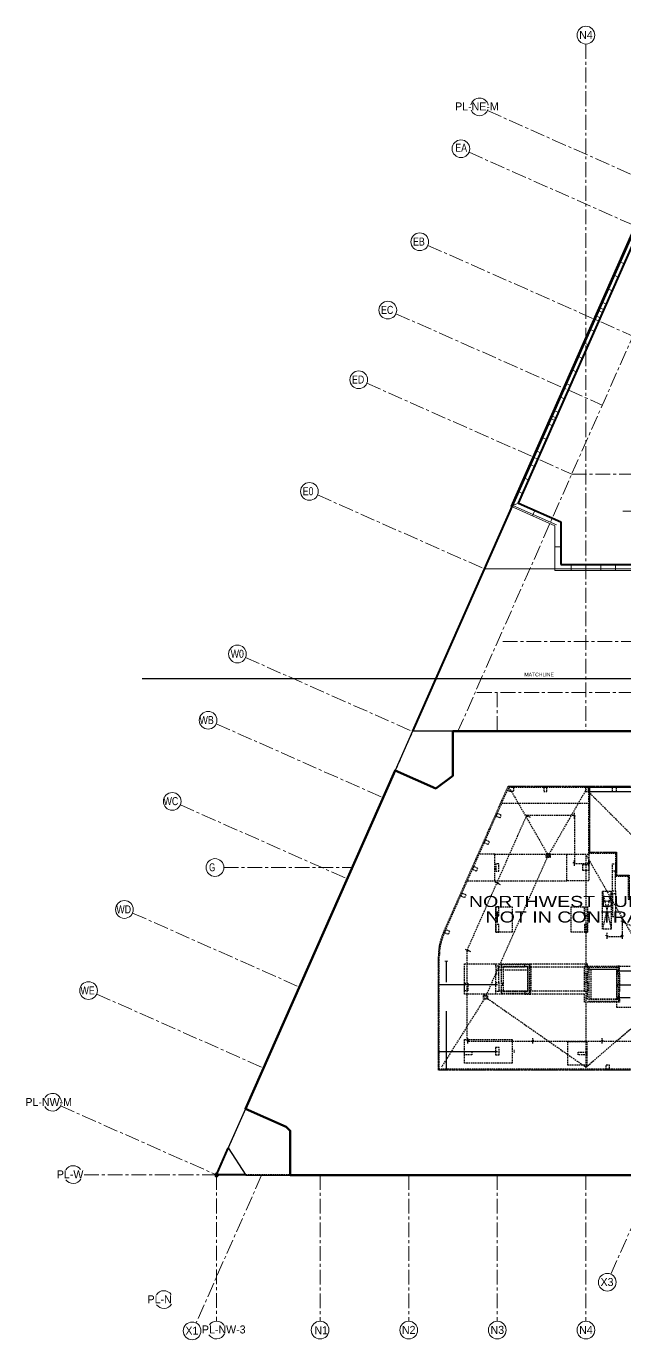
# Model space of a CAD drawing. Header units: inches. Extents: x -26575 to -19632, y -3216 to 2257.
# Drawn here: x -26575 to -24143, y -3147 to 2185 of the extents above; entities that cross this region are included whole.
import ezdxf
from ezdxf.enums import TextEntityAlignment as Align

# ---------------------------------------------------------------- set-up
doc = ezdxf.new("R2010")
doc.units = ezdxf.units.IN
doc.header["$LTSCALE"] = 48
doc.header["$MEASUREMENT"] = 0
for name, pattern in [('A114$0$CENTER', [2, 1.25, -0.25, 0.25, -0.25]), ('NB_15th_PH Roof_plan$0$HIDDEN2', [0.1875, 0.125, -0.0625]), ('NB_15th_PH Roof_plan$0$PHANTOM2', [1.25, 0.625, -0.125, 0.125, -0.125, 0.125, -0.125])]:
    doc.linetypes.add(name, pattern=pattern)
for name, color, linetype in [('A114$0$A-ANNO-WEST', 8, 'Continuous'), ('A114$0$A-GRID-1DP0-15', 8, 'Continuous'), ('A114$0$A-GRID-GRD13-14', 8, 'Continuous'), ('A114$0$A-GRID-GRDP0-15', 8, 'Continuous'), ('A114$0$A-roof cope', 8, 'Continuous'), ('A114$0$C-PROP', 8, 'Continuous'), ('A114$0$Items below', 8, 'Continuous'), ('NB_15th_PH Roof_plan$0$STCBEAMS', 1, 'NB_15th_PH Roof_plan$0$HIDDEN2'), ('NB_15th_PH Roof_plan$0$STCCOLS2', 1, 'NB_15th_PH Roof_plan$0$HIDDEN2'), ('NB_15th_PH Roof_plan$0$STDROPS', 1, 'NB_15th_PH Roof_plan$0$HIDDEN2'), ('NB_15th_PH Roof_plan$0$STFIN1', 1, 'NB_15th_PH Roof_plan$0$HIDDEN2'), ('NB_15th_PH Roof_plan$0$STFLOPNGS', 1, 'NB_15th_PH Roof_plan$0$HIDDEN2'), ('NB_15th_PH Roof_plan$0$STMATCHLINE', 1, 'NB_15th_PH Roof_plan$0$HIDDEN2'), ('NB_15th_PH Roof_plan$0$STPTREINF', 1, 'NB_15th_PH Roof_plan$0$HIDDEN2'), ('NB_15th_PH Roof_plan$0$STRFDRAIN', 1, 'NB_15th_PH Roof_plan$0$HIDDEN2'), ('NB_15th_PH Roof_plan$0$STSLABEDGE', 1, 'NB_15th_PH Roof_plan$0$HIDDEN2'), ('NB_15th_PH Roof_plan$0$VF-PROP-LINE', 1, 'NB_15th_PH Roof_plan$0$HIDDEN2'), ('XREF', 7, 'Continuous')]:
    doc.layers.add(name, color=color, linetype=linetype)
doc.styles.add('A114$0$style-Arial', font='arial.ttf')
doc.styles.add('NB_15th_PH Roof_plan$0$au101s01', font='AU101S01.shx')
doc.styles.add('NB_15th_PH Roof_plan$0$ROMANS', font='romans.shx', dxfattribs={"width": 0.8})
doc.dimstyles.new('NB_15th_PH Roof_plan$0$tce_96', dxfattribs={"dimscale": 96, "dimtxt": 0.09375, "dimasz": 0.075, "dimexe": 0.075, "dimexo": 0.0625, "dimgap": 0.03125, "dimtad": 1, "dimdec": 3, "dimzin": 3, "dimdsep": 46, "dimlunit": 4, "dimtxsty": 'NB_15th_PH Roof_plan$0$ROMANS', "dimblk": 'NB_15th_PH Roof_plan$0$_ArchTick', "dimcen": 0, "dimdle": 0.075, "dimclrd": 3, "dimclre": 3, "dimclrt": 10, "dimadec": 0, "dimazin": 1, "dimtfac": 1, "dimtdec": 3, "dimtmove": 0, "dimatfit": 3, "dimldrblk": 'NB_15th_PH Roof_plan$0$_ArchTick', "dimfxl": 1, "dimtolj": 1, "dimtzin": 3, "dimlwd": -1, "dimlwe": -1, "dimarcsym": 0})

# ---------------------------------------------------------------- blocks, each defined once
blk = doc.blocks.new('A114')
at = {"layer": 'A114$0$A-ANNO-WEST', "lineweight": 30}
for p, q in [((-25005.6, -676.9), (-25076.1, -835.9)), ((-24842, -676.9), (-25005.6, -676.9)), ((-25684.2, -2209.3), (-25754.5, -2368.3)), ((-25754.5, -2368.3), (-25682.5, -2478.9)), ((-25682.5, -2478.9), (-25502, -2478.9))]:
    blk.add_line(p, q, dxfattribs=at)
at = {"layer": 'A114$0$A-ANNO-WEST', "lineweight": 53, "elevation": 0, "flags": 128}
blk.add_lwpolyline([(-23093.1, -797.9), (-22682, -797.9), (-22682, -676.9), (-21061, -676.9), (-21061, -2477.9), (-22682, -2477.9), (-22682, -2347.1), (-22682, -2347.1), (-23779, -2347.1), (-23779, -2347.1), (-23837.4, -2478.9), (-25502, -2478.9), (-25502, -2298.3), (-25518.8, -2282.5), (-25684.2, -2209.3), (-25076.1, -835.9), (-24911.1, -909), (-24842, -857.4), (-24842, -676.9), (-23039.5, -676.9), (-23093.1, -797.9)], close=True, dxfattribs=at)
at = {"layer": 'A114$0$A-GRID-1DP0-15', "lineweight": 13}
for centre in [(-24301, 2149.2), (-24808.7, 1688.1, 0), (-24976, 1310.3), (-25105.8, 1033), (-25224, 750.3), (-25424.3, 296.8), (-25716.7, -363.1), (-25835.8, -632.2), (-25981.5, -961.4), (-25807.9, -1229.9), (-26175.8, -1400.3), (-26321.6, -1729.5), (-25900.8, -3111), (-25381, -3107.9), (-25021, -3107.9), (-24661, -3107.9), (-24301, -3107.9)]:
    blk.add_circle(centre, 36, dxfattribs=at)
for centre, start, end in [((-24733.5, 1857.9), 12.3744, 165.627), ((-24733.5, 1857.9), 200.5139, 343.9323), ((-26468, -2182.9), 5.0352, 152.0096), ((-26468, -2182.9), 208.2986, 345.3364), ((-26383.9, -2476.5), 34.0743, 146.7799), ((-26383.9, -2476.5), 215.4208, 328.5678), ((-26015.6, -2983.9), 34.0743, 146.7799), ((-26015.6, -2983.9), 215.4208, 328.5678), ((-25802, -3107.9), 34.158, 142.9874), ((-25802, -3107.9), 211.635, 334.6408)]:
    blk.add_arc(centre, 36, start, end, dxfattribs=at)
at = {"layer": 'A114$0$A-GRID-GRD13-14', "linetype": 'A114$0$CENTER', "lineweight": 0}
blk.add_line((-23034.9, 217, 0), (-24155.5, 217, 0), dxfattribs=at)
at = {"layer": 'A114$0$A-GRID-GRDP0-15', "linetype": 'A114$0$CENTER', "lineweight": 0}
for p, q in [((-24301, 2113.2), (-24301, -676.9)), ((-24700.9, 1842.7), (-24022, 1542.1)), ((-24775.8, 1673.5, 0), (-23943.3, 1304.9, 0)), ((-24943.1, 1295.8), (-24110.6, 927.2)), ((-23943.3, 1304.9), (-24820.8, -676.9)), ((-25072.9, 1018.4), (-24234.5, 647.2)), ((-25191, 735.8), (-24358.5, 367.2)), ((-24358.5, 367.2), (-20364.9, 367.2)), ((-25391.2, 282.5), (-24712.8, -17.9)), ((-24638.5, -312.8), (-20364.9, -312.8)), ((-25684, -377.2), (-25005.9, -677.5)), ((-24743.6, -518.9), (-20364.9, -518.9)), ((-24661, -518.9), (-24661, -676.9)), ((-25802.7, -646.5, 0), (-25125, -946.6, 0)), ((-25948.5, -975.7, 0), (-25270.8, -1275.8, 0)), ((-25771.9, -1229.9), (-25250.5, -1229.9)), ((-26142.8, -1414.6, 0), (-25465.1, -1714.7, 0)), ((-25399.2, -1562.9), (-25397.9, -1562.9)), ((-26288.6, -1743.8, 0), (-25610.9, -2043.8, 0)), ((-26435.1, -2197.6), (-25802, -2477.9)), ((-26339.7, -2477.9), (-25683.2, -2477.9)), ((-25618.7, -2478.9), (-25884.4, -3078.9)), ((-25802, -2477.9), (-25802, -3071.9)), ((-25381, -2478.9), (-25381, -3071.9)), ((-25021, -2478.9), (-25021, -3071.9)), ((-24661, -2478.9), (-24661, -3071.9)), ((-24301, -2478.9), (-24301, -3071.9)), ((-24199.7, -2880.7), (-24021.8, -2478.9))]:
    blk.add_line(p, q, dxfattribs=at)
at = {"layer": 'A114$0$A-GRID-GRDP0-15', "lineweight": 0, "flags": 128}
blk.add_lwpolyline([(-24712.8, -17.9), (-24395, -17.9)], dxfattribs=at)
at = {"layer": 'A114$0$A-GRID-GRDP0-15', "lineweight": 13}
blk.add_circle((-24214.2, -2913.6), 36, dxfattribs=at)
at = {"layer": 'A114$0$A-roof cope', "lineweight": 13}
for p, q in [((-24606.5, 236.9, 0), (-24089.9, 1403.5, 0)), ((-24232, 1023.6, 0), (-24253.9, 1033.3, 0)), ((-24227.1, 1034.5, 0), (-24249.1, 1044.3, 0)), ((-24426.2, 584.6, 0), (-24448.2, 594.3, 0)), ((-24421.4, 595.6, 0), (-24443.3, 605.3, 0)), ((-24606.5, 236.9, 0), (-24427, 157.5, 0)), ((-24427, 157.5, 0), (-24427, -23.9, 0)), ((-24427, -23.9, 0), (-22855, -23.9, 0))]:
    blk.add_line(p, q, dxfattribs=at)
at = {"layer": 'A114$0$A-roof cope', "lineweight": 40}
for p, q in [((-24574.8, 249.2, 0), (-24077.7, 1371.9, 0)), ((-24574.8, 249.2, 0), (-24403, 173.1, 0)), ((-24403, 173.1, 0), (-24403, 0.1, 0)), ((-24403, 0.1, 0), (-22879, 0.1, 0))]:
    blk.add_line(p, q, dxfattribs=at)
at = {"layer": 'A114$0$A-roof cope', "lineweight": 0}
for p, q in [((-24166.4, 1230.8, 0), (-24144.5, 1221, 0)), ((-24190.7, 1175.9, 0), (-24168.8, 1166.2, 0)), ((-24215, 1121, 0), (-24193.1, 1111.3, 0)), ((-24239.3, 1066.2, 0), (-24217.4, 1056.5, 0)), ((-24263.6, 1011.3, 0), (-24241.7, 1001.6, 0)), ((-24287.9, 956.5, 0), (-24265.9, 946.7, 0)), ((-24312.2, 901.6, 0), (-24290.2, 891.9, 0)), ((-24336.5, 846.7, 0), (-24314.5, 837, 0)), ((-24360.8, 791.9, 0), (-24338.8, 782.1, 0)), ((-24385.1, 737, 0), (-24363.1, 727.3, 0)), ((-24409.4, 682.1, 0), (-24387.4, 672.4, 0)), ((-24433.6, 627.3, 0), (-24411.7, 617.6, 0)), ((-24457.9, 572.4, 0), (-24436, 562.7, 0)), ((-24482.2, 517.6, 0), (-24460.3, 507.8, 0)), ((-24506.5, 462.7, 0), (-24484.6, 453, 0)), ((-24530.8, 407.8, 0), (-24508.9, 398.1, 0)), ((-24555.1, 353, 0), (-24533.2, 343.2, 0)), ((-24579.4, 298.1, 0), (-24557.5, 288.4, 0)), ((-24606.5, 236.9, 0), (-24574.8, 249.2, 0)), ((-24518.7, 198.1, 0), (-24509, 220, 0)), ((-24427, 72.1, 0), (-24403, 72.1, 0)), ((-24361, -23.9, 0), (-24361, 0.1, 0)), ((-24301, -23.9, 0), (-24301, 0.1, 0)), ((-24241, -23.9, 0), (-24241, 0.1, 0)), ((-24181, -23.9, 0), (-24181, 0.1, 0))]:
    blk.add_line(p, q, dxfattribs=at)
at = {"layer": 'A114$0$C-PROP', "lineweight": 40, "flags": 128}
for points in [[(-25004.5, -676.9), (-24022, 1542.1), (-21061, 1542.1), (-21061, -676.9)], [(-25802, -2477.9), (-25753.9, -2369.3)], [(-25683.2, -2477.9), (-25802, -2477.9)]]:
    blk.add_lwpolyline(points, dxfattribs=at)
at = {"layer": 'A114$0$Items below', "lineweight": 0}
for p, q in [((-24598.6, 240, 0), (-24086.9, 1395.6, 0)), ((-24598.6, 240, 0), (-24421, 161.4, 0)), ((-24421, -17.9, 0), (-22861, -17.9, 0))]:
    blk.add_line(p, q, dxfattribs=at)
at = {"layer": 'A114$0$A-ANNO-WEST', "lineweight": 53, "style": 'A114$0$style-Arial', "width": 1.266666}
for s, p in [('NORTHWEST BUILDING', (-24320.8, -1367.7)), ('NOT IN CONTRACT', (-24341.9, -1430.7))]:
    blk.add_text(s, height=45, dxfattribs=at).set_placement(p, align=Align.MIDDLE_CENTER)
at = {"layer": 'A114$0$A-GRID-1DP0-15', "lineweight": 13, "style": 'A114$0$style-Arial'}
for s, width, p in [('N4', 0.95, (-24328.5, 2133.8)), ('G', 0.701538, (-25831.7, -1245.3)), ('PL-W', 0.95, (-26450.3, -2491.9)), ('PL-N', 0.95, (-26081.9, -2999.3)), ('PL-NW-3', 0.95, (-25861, -3121.5)), ('N1', 0.95, (-25404, -3124.5)), ('N2', 0.95, (-25048.5, -3123.3)), ('N3', 0.95, (-24688.5, -3123.3)), ('N4', 0.95, (-24328.5, -3123.3))]:
    blk.add_text(s, height=32.5, dxfattribs=dict(at, width=width)).set_placement(p)
for s, rotation, width, p in [('PL-NE-M', 0.0086, 0.95, (-24832.5, 1843.7)), ('EA', 0.0086, 0.789231, (-24831.7, 1675.8, 0)), ('EB', 0.0086, 0.789231, (-25003.5, 1294.9)), ('EC', 0.0086, 0.789231, (-25133.3, 1017.6)), ('ED', 0.0086, 0.789231, (-25251.4, 734.9)), ('E0', 0.0086, 0.789231, (-25451.7, 281.4)), ('W0', 0.0086, 0.789231, (-25744.2, -378.5)), ('WB', 0.0086, 0.789231, (-25870.6, -647.6)), ('WC', 0.0086, 0.789231, (-26016.9, -976.7)), ('WD', 0.0086, 0.789231, (-26208.6, -1416)), ('WE', 0.0086, 0.789231, (-26354.3, -1745)), ('PL-NW-M', 0.0086, 0.95, (-26578.2, -2198.3)), ('X1', 0.0087, 0.95, (-25928.2, -3126.4))]:
    blk.add_text(s, height=32.5, rotation=rotation, dxfattribs=dict(at, width=width)).set_placement(p)
at = {"layer": 'A114$0$A-GRID-GRDP0-15', "lineweight": 13, "style": 'A114$0$style-Arial', "width": 0.95}
blk.add_text('X3', height=32.5, rotation=0.0087, dxfattribs=at).set_placement((-24241.7, -2929))
blk = doc.blocks.new('NB_15th_PH Roof_plan$0$_ArchTick')
at = {"linetype": 'ByBlock', "const_width": 0.15}
blk.add_lwpolyline([(-0.5, -0.5), (0.5, 0.5)], dxfattribs=at)
blk = doc.blocks.new('NB_15th_PH Roof_plan')
at = {"layer": 'NB_15th_PH Roof_plan$0$STCBEAMS', "linetype": 'Continuous'}
for p, q in [((-24291, -903.9), (-23388.2, -903.9)), ((-24291, -921.9), (-23415.8, -921.9))]:
    blk.add_line(p, q, dxfattribs=at)
at = {"layer": 'NB_15th_PH Roof_plan$0$STCBEAMS'}
for p, q in [((-24193, -1325.5), (-24193, -1244.9)), ((-24181, -1325.5), (-24181, -1244.9)), ((-24193, -1337.5), (-24193, -1429.2)), ((-24181, -1337.5), (-24181, -1429.2)), ((-24193, -1429.2), (-24181, -1429.2)), ((-24667, -1620.8, 0), (-24549, -1620.8, 0)), ((-24667, -1630.9, 0), (-24667, -1620.8, 0)), ((-24655, -1632.8, 0), (-24549, -1632.8, 0)), ((-24537, -1632.8, 0), (-24537, -1731.8, 0)), ((-24525, -1620.8, 0), (-24295, -1620.8, 0)), ((-24525, -1632.8, 0), (-24525, -1731.8, 0)), ((-24525, -1632.8, 0), (-24307, -1632.8, 0)), ((-24295, -1630.9, 0), (-24295, -1620.8, 0)), ((-24295, -1642.9, 0), (-24176, -1642.9, 0)), ((-24667, -1696.9, 0), (-24667, -1660.9, 0)), ((-24655, -1696.9, 0), (-24655, -1660.9, 0)), ((-24307, -1696.9), (-24307, -1660.9, 0)), ((-24295, -1696.9, 0), (-24295, -1660.9, 0)), ((-24667, -1743.8, 0), (-24667, -1732.9, 0)), ((-24549, -1743.8, 0), (-24667, -1743.8, 0)), ((-24549, -1731.8, 0), (-24655, -1731.8, 0)), ((-24307, -1731.8), (-24525, -1731.8, 0)), ((-24307, -1743.8, 0), (-24525, -1743.8, 0)), ((-24307, -1777, 0), (-24307, -1743.8, 0)), ((-24295, -1764.5, 0), (-24295, -1732.9, 0)), ((-24164, -1777, 0), (-24307, -1777, 0)), ((-24176, -1764.5, 0), (-24295, -1764.5, 0)), ((-24164, -1764.9, 0), (-24164, -1777, 0))]:
    blk.add_line(p, q, dxfattribs=at)
at = {"layer": 'NB_15th_PH Roof_plan$0$STCBEAMS', "elevation": 0}
blk.add_lwpolyline([(-24295, -1630.9), (-24176, -1630.9)], dxfattribs=at)
at = {"layer": 'NB_15th_PH Roof_plan$0$STCBEAMS'}
for points in [[(-24176, -1660.9), (-24176, -1734.9)], [(-24164, -1660.9), (-24164, -1734.9)]]:
    blk.add_lwpolyline(points, dxfattribs=at)
at = {"layer": 'NB_15th_PH Roof_plan$0$STCCOLS2'}
for points in [[(-24613.3, -903.9), (-24595.3, -903.9), (-24595.3, -921.9), (-24613.3, -921.9)], [(-24472.1, -921.9), (-24460.1, -921.9), (-24460.1, -903.9), (-24472.1, -903.9)], [(-24303, -921.9), (-24291, -921.9), (-24291, -903.9), (-24303, -903.9)], [(-24195, -921.9), (-24177, -921.9), (-24177, -903.9), (-24195, -903.9)], [(-24644.8, -1017.4), (-24661.3, -1010.2), (-24666.1, -1021.1), (-24649.7, -1028.4)], [(-24692.6, -1125.4), (-24709.1, -1118.1), (-24713.9, -1129.1), (-24697.5, -1136.3)], [(-24740.4, -1233.3), (-24756.8, -1226), (-24761.7, -1237), (-24745.2, -1244.3)], [(-24667, -1244.9), (-24655, -1244.9), (-24655, -1214.9), (-24667, -1214.9)], [(-24313, -1217.9), (-24289, -1217.9), (-24289, -1241.9), (-24313, -1241.9)], [(-24193, -1214.9), (-24181, -1214.9), (-24181, -1244.9), (-24193, -1244.9)], [(-24193, -1324.9), (-24181, -1324.9), (-24181, -1336.9), (-24193, -1336.9)], [(-24788.2, -1341.2), (-24804.6, -1333.9), (-24809.5, -1344.9), (-24793, -1352.2)], [(-24875.2, -1493.5), (-24858.7, -1500.8), (-24853.9, -1489.8), (-24870.3, -1482.6)], [(-24176, -1660.9), (-24164, -1660.9), (-24164, -1630.9), (-24176, -1630.9)], [(-24667, -1696.9), (-24655, -1696.9), (-24655, -1732.9), (-24667, -1732.9)], [(-24176, -1764.9), (-24164, -1764.9), (-24164, -1734.9), (-24176, -1734.9)], [(-24764.5, -1990.9), (-24794.5, -1990.9), (-24794.5, -1976.9), (-24764.5, -1976.9)], [(-24206.7, -2049.2), (-24218.7, -2049.2), (-24218.7, -2031.2), (-24206.7, -2031.2)]]:
    blk.add_lwpolyline(points, close=True, dxfattribs=at)
at = {"layer": 'NB_15th_PH Roof_plan$0$STCCOLS2', "elevation": 0}
for points in [[(-24667, -1425.9), (-24655, -1425.9), (-24655, -1389.9), (-24667, -1389.9)], [(-24295, -1425.9), (-24307, -1425.9), (-24307, -1389.9), (-24295, -1389.9)], [(-24655, -1461.9), (-24667, -1461.9), (-24667, -1491.9), (-24655, -1491.9)], [(-24307, -1491.9), (-24295, -1491.9), (-24295, -1461.9), (-24307, -1461.9)], [(-24667, -1660.9), (-24655, -1660.9), (-24655, -1630.9), (-24667, -1630.9)], [(-24525, -1620.8), (-24525, -1632.8), (-24549, -1632.8), (-24549, -1620.8)], [(-24307, -1630.9), (-24295, -1630.9), (-24295, -1660.9), (-24307, -1660.9)], [(-24780.5, -1729.9), (-24794.5, -1729.9), (-24794.5, -1699.9), (-24780.5, -1699.9)], [(-24307, -1696.9), (-24295, -1696.9), (-24295, -1732.9), (-24307, -1732.9)], [(-24525, -1743.8), (-24525, -1731.8), (-24549, -1731.8), (-24549, -1743.8)], [(-24668, -1990.9), (-24654, -1990.9), (-24654, -1960.9), (-24668, -1960.9)], [(-24297, -1990.9), (-24333, -1990.9), (-24333, -1978.9), (-24297, -1978.9)]]:
    blk.add_lwpolyline(points, close=True, dxfattribs=at)
at = {"layer": 'NB_15th_PH Roof_plan$0$STDROPS'}
for p, q in [((-24671.7, -1175.9), (-24379, -1175.9)), ((-24671.7, -1283.9), (-24379, -1283.9))]:
    blk.add_line(p, q, dxfattribs=at)
at = {"layer": 'NB_15th_PH Roof_plan$0$STDROPS', "elevation": 0}
for points in [[(-24643, -968.9), (-24291, -968.9)], [(-24667, -1743.8), (-24794.5, -1743.8), (-24794.5, -1620.8), (-24667, -1620.8)]]:
    blk.add_lwpolyline(points, dxfattribs=at)
at = {"layer": 'NB_15th_PH Roof_plan$0$STDROPS'}
for points in [[(-24782.5, -1283.9), (-24671.7, -1283.9), (-24671.7, -1175.9), (-24734.7, -1175.9)], [(-24164, -1630.9), (-24098, -1630.9), (-24098, -1797.9), (-24176, -1797.9), (-24176, -1777)]]:
    blk.add_lwpolyline(points, dxfattribs=at)
for points in [[(-24379, -1175.9), (-24289, -1175.9), (-24289, -1283.9), (-24379, -1283.9)], [(-24667, -1389.6), (-24601, -1389.6), (-24601, -1492.1), (-24667, -1492.1)], [(-24361, -1389.6), (-24295, -1389.6), (-24295, -1492.1), (-24361, -1492.1)]]:
    blk.add_lwpolyline(points, close=True, dxfattribs=at)
at = {"layer": 'NB_15th_PH Roof_plan$0$STDROPS', "elevation": 0}
for points in [[(-24794.5, -1927.7), (-24601, -1927.7), (-24601, -2023.7), (-24794.5, -2023.7)], [(-24375, -1936.7), (-24297, -1936.7), (-24297, -2032.7), (-24375, -2032.7)]]:
    blk.add_lwpolyline(points, close=True, dxfattribs=at)
at = {"layer": 'NB_15th_PH Roof_plan$0$STFIN1', "ltscale": 0.5}
blk.add_line((-24287, -899.9), (-23382.1, -899.9), dxfattribs=at)
blk.add_lwpolyline([(-24880.1, -1494.4), (-24616.8, -899.9), (-24287, -899.9), (-24287, -1168.2), (-24177, -1168.2), (-24177, -1261.3), (-24125.5, -1261.3), (-24125.5, -1354.1), (-24080, -1354.1), (-23664.5, -1538), (-23892.5, -2053.2), (-24900.6, -2053.2), (-24900.6, -1591.6, -0.104586)], format="xyb", close=True, dxfattribs=at)
at = {"layer": 'NB_15th_PH Roof_plan$0$STFLOPNGS'}
for p, q in [((-24291, -921.9), (-23684.6, -1529.1, 0)), ((-24234.3, -1325.5), (-24198.3, -1480.3)), ((-24198.3, -1325.5), (-24234.3, -1480.3))]:
    blk.add_line(p, q, dxfattribs=at)
at = {"layer": 'NB_15th_PH Roof_plan$0$STMATCHLINE', "linetype": 'NB_15th_PH Roof_plan$0$PHANTOM2', "const_width": 5, "elevation": 0.2}
blk.add_lwpolyline([(-26104.8, -462.9), (-19634.8, -462.9)], dxfattribs=at)
at = {"layer": 'NB_15th_PH Roof_plan$0$STPTREINF', "lineweight": 13, "ltscale": 39.370079}
for p, q in [((-24873.8, -1609.5), (-24861.8, -1609.5)), ((-24173, -1645.4), (-24173, -1657.4)), ((-24640.1, -1698.2), (-24640.1, -1710.2)), ((-24173, -1702.2), (-24173, -1714.2)), ((-24173, -1753.1), (-24173, -1765.1)), ((-24593.2, -1970.4), (-24593.2, -1982.4))]:
    blk.add_line(p, q, dxfattribs=at)
at = {"layer": 'NB_15th_PH Roof_plan$0$STRFDRAIN'}
for p, q in [((-24608.7, -912.4), (-24454.1, -1180.7)), ((-24299.5, -912.4), (-24454.1, -1180.7)), ((-24349, -1008.2), (-24349, -1032.2)), ((-24783.6, -1565.6, 0), (-24541.5, -1018.8, 0)), ((-24549.8, -1015.3), (-24527.9, -1025)), ((-24538.7, -1017.2), (-24349, -1017.2)), ((-24346.2, -1215.4), (-24346, -1019.9)), ((-24705.4, -1748.2), (-24454.1, -1180.7)), ((-24349, -1199.6), (-24349, -1223.6)), ((-24289.8, -1215.4, 0), (-24346.2, -1215.4, 0)), ((-24301, -1180.7), (-24301, -2040.7)), ((-24299.5, -1180.7), (-24084.3, -1554.9)), ((-24290.2, -1200.4), (-24290.2, -1224.4)), ((-24670.8, -1288.6), (-24648.8, -1298.3)), ((-24153.8, -1436.9), (-24153.8, -1460.9)), ((-24153.8, -1451.9), (-24153.8, -1503.7)), ((-24151.4, -1450.7), (-23819.1, -1597.8)), ((-24216.3, -1495), (-24216.3, -1519)), ((-24216.3, -1510, 0), (-24153.8, -1510, 0)), ((-24153.8, -1495), (-24153.8, -1519)), ((-24791.6, -1561.3, 0), (-24769.6, -1571, 0)), ((-24783.6, -1933.2), (-24783.6, -1565.6)), ((-24713.9, -1764.2), (-24888.1, -2040.7)), ((-24700.9, -1761.8), (-24301, -2040.7)), ((-24301, -2040.7), (-24083.7, -1854.3)), ((-24780.6, -1943.8, 0), (-24780.6, -1922.6, 0)), ((-23971.1, -1936.2, 0), (-24780.6, -1936.2, 0)), ((-24516.6, -1943.8, 0), (-24516.6, -1922.6, 0)), ((-24234.8, -1943.8, 0), (-24234.8, -1922.6, 0))]:
    blk.add_line(p, q, dxfattribs=at)
at = {"layer": 'NB_15th_PH Roof_plan$0$STRFDRAIN', "extrusion": (-0.001583, 0.000699131, 0.999999)}
for centre in [(-24538.8, -1020.2, 38.1), (-24659.8, -1293.4, 38.1), (-24780.6, -1566.2, 38.1)]:
    blk.add_circle(centre, 3, dxfattribs=at)
at = {"layer": 'NB_15th_PH Roof_plan$0$STRFDRAIN', "extrusion": (0, 0.001731, 0.999999)}
for centre in [(-24349, -1020.2, -1.8), (-24349, -1211.6, -2.1), (-24290.2, -1212.4, -2.1), (-24153.8, -1448.9, -2.5), (-24216.3, -1507, -2.6), (-24153.8, -1507, -2.6)]:
    blk.add_circle(centre, 3, dxfattribs=at)
at = {"layer": 'NB_15th_PH Roof_plan$0$STRFDRAIN'}
for centre in [(-24454.1, -1180.7), (-24708.9, -1756.2)]:
    blk.add_circle(centre, 6, dxfattribs=at)
at = {"layer": 'NB_15th_PH Roof_plan$0$STRFDRAIN', "extrusion": (0, 0.001731, -0.999999)}
for centre in [(24780.6, -1933.2, -3.3), (24516.6, -1933.2, -3.3), (24234.8, -1933.2, -3.3)]:
    blk.add_circle(centre, 3, dxfattribs=at)
at = {"layer": 'NB_15th_PH Roof_plan$0$STRFDRAIN'}
for points in [[(-24462.1, -1172.7), (-24446.1, -1172.7), (-24446.1, -1188.7), (-24462.1, -1188.7)], [(-24716.9, -1748.2), (-24700.9, -1748.2), (-24700.9, -1764.2), (-24716.9, -1764.2)]]:
    blk.add_3dface(points, dxfattribs=at)
at = {"layer": 'NB_15th_PH Roof_plan$0$STSLABEDGE'}
blk.add_line((-24667, -1645.9, 0), (-24525, -1645.9, 0), dxfattribs=at)
blk.add_lwpolyline([(-24876.4, -1496), (-24614.2, -903.9), (-24291, -903.9), (-24291, -1172.2), (-24181, -1172.2), (-24181, -1265.3), (-24129.5, -1265.3), (-24129.5, -1358.1), (-24080.9, -1358.1), (-23669.8, -1540.1), (-23895.1, -2049.2), (-24896.6, -2049.2), (-24896.6, -1591.6, -0.104586)], format="xyb", close=True, dxfattribs=at)
for points in [[(-24234.3, -1325.5), (-24198.3, -1325.5), (-24198.3, -1480.3), (-24234.3, -1480.3)], [(-24529, -1624.8), (-24645, -1624.8), (-24645, -1739.8), (-24529, -1739.8)], [(-24168, -1635.5), (-24289, -1635.5), (-24289, -1772.4), (-24168, -1772.4)]]:
    blk.add_lwpolyline(points, close=True, dxfattribs=at)
at = {"layer": 'NB_15th_PH Roof_plan$0$STSLABEDGE', "linetype": 'NB_15th_PH Roof_plan$0$HIDDEN2'}
for points in [[(-24537, -1632.8), (-24637, -1632.8), (-24637, -1731.8), (-24537, -1731.8)], [(-24176, -1643.5), (-24281, -1643.5), (-24281, -1764.4), (-24176, -1764.4)]]:
    blk.add_lwpolyline(points, close=True, dxfattribs=at)
at = {"layer": 'NB_15th_PH Roof_plan$0$VF-PROP-LINE', "elevation": 0, "flags": 128}
blk.add_lwpolyline([(-25802, -2477.9), (-24022, 1542.1), (-21061, 1542.1), (-21061, -2477.9), (-25802, -2477.9)], dxfattribs=at)
at = {"layer": 'NB_15th_PH Roof_plan$0$VF-PROP-LINE', "lineweight": 50}
blk.add_circle((-25802, -2477.9, 0), 6, dxfattribs=at)
at = {"layer": 'NB_15th_PH Roof_plan$0$STMATCHLINE', "style": 'NB_15th_PH Roof_plan$0$au101s01'}
blk.add_text('MATCHLINE', height=15, dxfattribs=at).set_placement((-24491.2, -454, 0.2), align=Align.CENTER)
at = {"layer": 'NB_15th_PH Roof_plan$0$STPTREINF', "lineweight": 13, "ltscale": 39.370079}
for points in [[(-24867.8, -2049.2), (-24867.8, -1609.5)], [(-23719, -1651.4), (-24173, -1651.4)], [(-24896.6, -1704.2), (-24640.1, -1704.2)], [(-23744.2, -1708.2), (-24173, -1708.2)], [(-23766.7, -1759.1), (-24173, -1759.1)], [(-24896.6, -1976.4), (-24593.2, -1976.4)]]:
    blk.add_leader(points, dimstyle='NB_15th_PH Roof_plan$0$tce_96', override={"dimscale": 1, "dimclrd": 8}, dxfattribs=at)

msp = doc.modelspace()

# ---------------------------------------------------------------- block references
at = {"layer": 'XREF'}
for name in ['A114', 'NB_15th_PH Roof_plan']:
    msp.add_blockref(name, (0, 0), dxfattribs=at)

doc.saveas('drawing.dxf')
